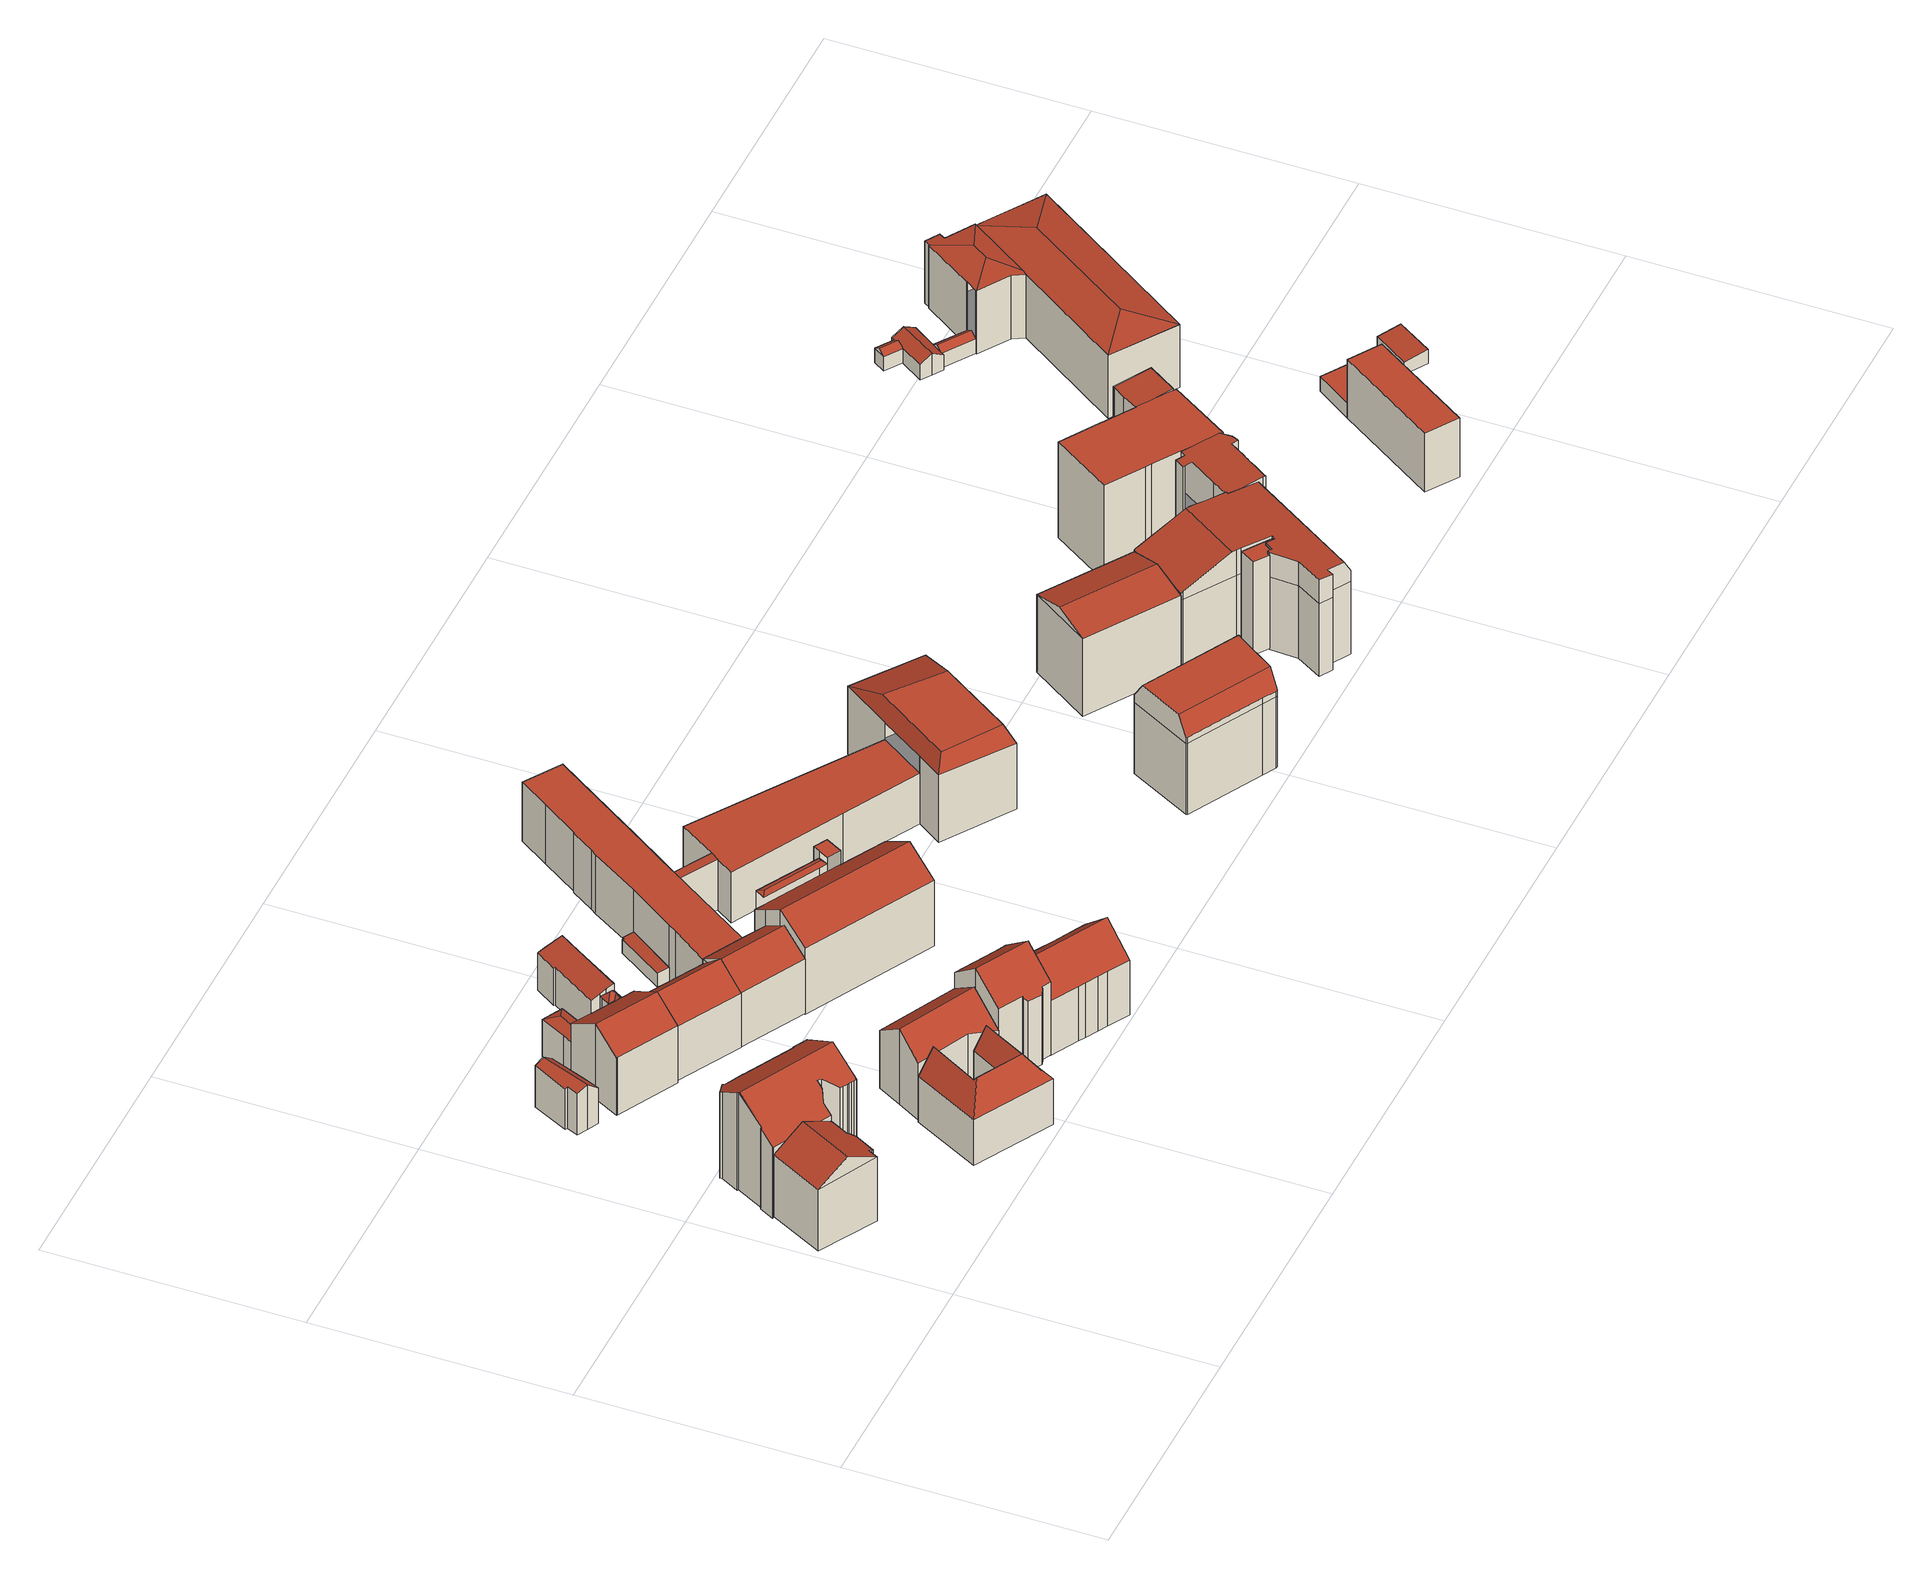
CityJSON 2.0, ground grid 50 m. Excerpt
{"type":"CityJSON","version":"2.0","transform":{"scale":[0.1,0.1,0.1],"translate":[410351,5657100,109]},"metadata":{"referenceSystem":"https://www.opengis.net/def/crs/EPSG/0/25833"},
"CityObjects":{
"building1":{"type":"Building","attributes":{"Dachtyp_tdc":"tdcFreeFormRoof","Gemeindeschluessel":14612000,"Dachneigung":28.48,"QualitaetDacherkennung":58,"Geometrietyp2DReferenz":"3000","measuredHeight":17.87,"function":"31001_9998","roofType":"5000"},"geometry":[{"type":"Solid","lod":"2","boundaries":[[[[0,1,2,3]],[[1,4,5,2]],[[4,6,7,5]],[[6,8,9,7]],[[8,10,11,9]],[[10,12,13,11]],[[12,14,15,13]],[[14,16,17,15]],[[16,18,19,17]],[[18,20,21,19]],[[20,0,3,21]],[[22,23,18,16]],[[14,12,10,8,6,4,1,0,20,23,22]],[[20,18,23]],[[16,14,22]],[[3,2,5,7,9,11,13,15,17,19,21]]]],"semantics":{"surfaces":[{"type":"WallSurface"},{"type":"RoofSurface"},{"type":"GroundSurface"}],"values":[[0,0,0,0,0,0,0,0,0,0,0,1,1,0,0,2]]}}]},
"building2":{"type":"Building","attributes":{"Dachtyp_tdc":"tdcFreeFormRoof","Gemeindeschluessel":14612000,"Dachneigung":33.7,"QualitaetDacherkennung":37,"Geometrietyp2DReferenz":"3000","measuredHeight":22.21,"function":"31001_9998","roofType":"5000"},"geometry":[{"type":"Solid","lod":"2","boundaries":[[[[24,25,26,27]],[[25,28,29,26]],[[28,30,31,29]],[[30,32,33,31]],[[32,34,35,33]],[[34,36,37,35]],[[36,38,39,37]],[[38,40,41,39]],[[40,42,43,41]],[[42,44,45,43]],[[44,46,47,45]],[[46,48,49,47]],[[48,50,51,49]],[[50,52,53,51]],[[52,54,55,53]],[[54,56,57,55]],[[56,58,59,57]],[[58,60,61,59]],[[60,62,63,61]],[[62,64,65,63]],[[64,66,67,65]],[[66,68,69,67]],[[68,70,71,69]],[[70,72,73,71]],[[72,74,75,73]],[[74,76,77,75]],[[76,24,27,77]],[[56,54,52,50,48,46,44,42,40,38,36,34,78,79,64,62,60,58]],[[74,72,70,68,66,79,78,32,30,28,25,24,76]],[[34,32,78]],[[66,64,79]],[[27,26,29,31,33,35,37,39,41,43,45,47,49,51,53,55,57,59,61,63,65,67,69,71,73,75,77]]]],"semantics":{"surfaces":[{"type":"WallSurface"},{"type":"RoofSurface"},{"type":"GroundSurface"}],"values":[[0,0,0,0,0,0,0,0,0,0,0,0,0,0,0,0,0,0,0,0,0,0,0,0,0,0,0,1,1,0,0,2]]}}]},
"building3":{"type":"Building","attributes":{"Dachtyp_tdc":"tdcGableRoof","Gemeindeschluessel":14612000,"Dachneigung":37.74,"QualitaetDacherkennung":1,"Geometrietyp2DReferenz":"3000","measuredHeight":9.99,"function":"31001_9998","roofType":"3100"},"geometry":[{"type":"Solid","lod":"2","boundaries":[[[[80,81,82,83,84]],[[85,86,87,88,89,90,91,92,93]],[[81,80,86,85]],[[80,94,87,86]],[[94,95,88,87]],[[95,96,89,88]],[[96,97,90,89]],[[97,84,91,90]],[[84,83,92,91]],[[83,82,93,92]],[[82,81,85,93]],[[84,97,96,95,94,80]]]],"semantics":{"surfaces":[{"type":"RoofSurface"},{"type":"GroundSurface"},{"type":"WallSurface"}],"values":[[0,1,2,2,2,2,2,2,2,2,2,0]]}}]},
"building4":{"type":"Building","attributes":{"Dachtyp_tdc":"tdcFreeFormRoof","Gemeindeschluessel":14612000,"Dachneigung":56,"QualitaetDacherkennung":18,"Geometrietyp2DReferenz":"3000","measuredHeight":15.65,"function":"31001_9998","roofType":"5000"},"geometry":[{"type":"Solid","lod":"2","boundaries":[[[[98,99,100,101]],[[99,102,103,100]],[[102,104,105,103]],[[104,106,107,105]],[[106,108,109,107]],[[108,110,111,109]],[[110,112,113,111]],[[112,114,115,113]],[[114,98,101,115]],[[116,114,112]],[[117,118,116,112,110]],[[119,120,117,110,108]],[[119,108,106]],[[121,122,120,119,106,104]],[[121,104,102]],[[122,121,102,99]],[[118,117,120,122,99,98]],[[116,118,98,114]],[[101,100,103,105,107,109,111,113,115]]]],"semantics":{"surfaces":[{"type":"WallSurface"},{"type":"RoofSurface"},{"type":"GroundSurface"}],"values":[[0,0,0,0,0,0,0,0,0,0,1,1,1,1,0,1,1,1,2]]}}]},
"building5":{"type":"Building","attributes":{"Gemeindeschluessel":14612000,"Geometrietyp2DReferenz":"3000","function":"31001_9998","roofType":"9999"},"children":["building5-1","building5-2"]},
"building5-1":{"type":"BuildingPart","attributes":{"Dachtyp_tdc":"tdcGableRoof","Dachneigung":32.98,"QualitaetDacherkennung":51,"Geometrietyp2DReferenz":"3000","measuredHeight":16.98,"roofType":"3100"},"parents":["building5"],"geometry":[{"type":"MultiSurface","lod":"2","boundaries":[[[123,124,125,126]],[[124,127,128,125]],[[127,129,130,128]],[[129,131,132,130]],[[131,133,134,135,132]],[[136,137,138,139,140]],[[131,129,127,124,123]],[[123,141,137,136,133,131]],[[138,142,126,125,128,130,132,135,139]],[[137,141,142,138]],[[141,123,126,142]]],"semantics":{"surfaces":[{"type":"WallSurface"},{"type":"RoofSurface"},{"type":"GroundSurface"}],"values":[0,0,0,0,0,0,1,1,2,0,0]}}]},
"building5-2":{"type":"BuildingPart","attributes":{"Dachtyp_tdc":"tdcFreeFormRoof","Dachneigung":20.6,"QualitaetDacherkennung":19,"Geometrietyp2DReferenz":"3000","measuredHeight":9.3,"roofType":"5000"},"parents":["building5"],"geometry":[{"type":"MultiSurface","lod":"2","boundaries":[[[143,144,145,146]],[[144,147,148,145]],[[147,149,150,148]],[[149,151,152,150]],[[151,140,139,152]],[[134,143,146,135]],[[153,154,140,151,149,147]],[[153,147,144]],[[154,153,144,143,134]],[[154,134,140]],[[146,145,148,150,152,139,135]]],"semantics":{"surfaces":[{"type":"WallSurface"},{"type":"RoofSurface"},{"type":"GroundSurface"}],"values":[0,0,0,0,0,0,1,1,1,1,2]}}]},
"building6":{"type":"Building","attributes":{"Dachtyp_tdc":"tdcGableRoof","Gemeindeschluessel":14612000,"Dachneigung":39.99,"QualitaetDacherkennung":54,"Geometrietyp2DReferenz":"3000","measuredHeight":17.16,"function":"31001_9998","roofType":"3100"},"geometry":[{"type":"Solid","lod":"2","boundaries":[[[[155,156,157,158]],[[156,159,160,157]],[[159,161,162,160]],[[161,163,164,162]],[[156,155,165,166]],[[166,163,161,159,156]],[[164,167,168,158,157,160,162]],[[163,166,167,164]],[[166,165,168,167]],[[165,155,158,168]]]],"semantics":{"surfaces":[{"type":"WallSurface"},{"type":"RoofSurface"},{"type":"GroundSurface"}],"values":[[0,0,0,0,1,1,2,0,0,0]]}}]},
"building7":{"type":"Building","attributes":{"Gemeindeschluessel":14612000,"Geometrietyp2DReferenz":"3000","function":"31001_9998","roofType":"9999"},"children":["building7-1","building7-2"]},
"building7-1":{"type":"BuildingPart","attributes":{"Dachtyp_tdc":"tdcPolyFlatRoof","Dachneigung":0,"QualitaetDacherkennung":53,"Geometrietyp2DReferenz":"3000","measuredHeight":3,"roofType":"1000"},"parents":["building7"],"geometry":[{"type":"MultiSurface","lod":"2","boundaries":[[[169,170,171,172,173]],[[170,174,175,171]],[[174,176,177,175]],[[176,178,179,177]],[[178,180,181,179]],[[180,178,176,174,170,169,182,183]],[[172,171,175,177,179,181,184]]],"semantics":{"surfaces":[{"type":"WallSurface"},{"type":"RoofSurface"},{"type":"GroundSurface"}],"values":[0,0,0,0,0,1,2]}}]},
"building7-2":{"type":"BuildingPart","attributes":{"Dachtyp_tdc":"tdcGableRoof","Dachneigung":58.14,"QualitaetDacherkennung":5,"Geometrietyp2DReferenz":"3000","measuredHeight":5.83,"roofType":"3100"},"parents":["building7"],"geometry":[{"type":"MultiSurface","lod":"2","boundaries":[[[185,186,187,188]],[[186,189,190,187]],[[189,191,192,190]],[[191,173,172,192]],[[193,194,195,181,180]],[[194,185,188,195]],[[196,182,173,191,189,186,185]],[[185,194,193,196]],[[188,187,190,192,172,184,181,195]]],"semantics":{"surfaces":[{"type":"WallSurface"},{"type":"RoofSurface"},{"type":"GroundSurface"}],"values":[0,0,0,0,0,0,1,1,2]}}]},
"building8":{"type":"Building","attributes":{"Dachtyp_tdc":"tdcFreeFormRoof","Gemeindeschluessel":14612000,"Dachneigung":36.13,"QualitaetDacherkennung":74,"Geometrietyp2DReferenz":"3000","measuredHeight":16.27,"function":"31001_9998","roofType":"5000"},"geometry":[{"type":"Solid","lod":"2","boundaries":[[[[197,198,199,200]],[[198,201,202,199]],[[201,203,204,202]],[[203,197,200,204]],[[198,205,206,201]],[[205,197,203,206]],[[203,201,206]],[[198,197,205]],[[200,199,202,204]]]],"semantics":{"surfaces":[{"type":"WallSurface"},{"type":"RoofSurface"},{"type":"GroundSurface"}],"values":[[0,0,0,0,1,1,0,0,2]]}}]},
"building9":{"type":"Building","attributes":{"Dachtyp_tdc":"tdcFreeFormRoof","Gemeindeschluessel":14612000,"Dachneigung":45.94,"QualitaetDacherkennung":22,"Geometrietyp2DReferenz":"3000","measuredHeight":9.66,"function":"31001_9998","roofType":"5000"},"geometry":[{"type":"Solid","lod":"2","boundaries":[[[[207,208,187,190]],[[208,209,195,187]],[[209,210,181,195]],[[210,211,179,181]],[[211,212,213,179]],[[214,215,216,207,217]],[[190,187,195,181,179,213,218,219]],[[220,221,212]],[[211,210,220,212]],[[215,214,220,210,209]],[[216,215,209,208]],[[216,208,207]],[[212,221,218,213]],[[221,217,219,218]],[[217,207,190,219]],[[221,214,217]],[[221,220,214]]]],"semantics":{"surfaces":[{"type":"WallSurface"},{"type":"RoofSurface"},{"type":"GroundSurface"}],"values":[[0,0,0,0,0,1,2,1,1,1,1,1,0,0,0,1,1]]}}]},
"building10":{"type":"Building","attributes":{"Dachtyp_tdc":"tdcGableRoof","Gemeindeschluessel":14612000,"Dachneigung":38.8,"QualitaetDacherkennung":73,"Geometrietyp2DReferenz":"3000","measuredHeight":21.58,"function":"31001_9998","roofType":"3100"},"geometry":[{"type":"Solid","lod":"2","boundaries":[[[[222,223,224,225]],[[223,226,227,224]],[[226,228,229,227]],[[228,230,231,229]],[[230,232,160,231]],[[232,233,234,160]],[[233,235,158,234]],[[235,236,237,158]],[[236,238,239,237]],[[238,240,241,239]],[[240,242,243,241]],[[242,244,245,243]],[[244,222,225,245]],[[240,238,236,235,233]],[[233,232,230,228,226,223,222,244,242,240]],[[225,224,227,229,231,160,234,158,237,239,241,243,245]]]],"semantics":{"surfaces":[{"type":"WallSurface"},{"type":"RoofSurface"},{"type":"GroundSurface"}],"values":[[0,0,0,0,0,0,0,0,0,0,0,0,0,1,1,2]]}}]},
"building11":{"type":"Building","attributes":{"Dachtyp_tdc":"tdcPolyFlatRoof","Gemeindeschluessel":14612000,"Dachneigung":17.08,"QualitaetDacherkennung":44,"Geometrietyp2DReferenz":"3000","measuredHeight":9.97,"function":"31001_9998","roofType":"2100"},"geometry":[{"type":"Solid","lod":"2","boundaries":[[[[246,247,248,249]],[[247,250,251,248]],[[250,252,253,251]],[[252,254,255,253]],[[254,256,257,255]],[[256,258,259,257]],[[258,260,261,259]],[[260,262,263,261]],[[262,264,265,263]],[[264,266,267,265]],[[266,246,249,267]],[[266,264,262,260,258,256,254,252,250,247,246]],[[249,248,251,253,255,257,259,261,263,265,267]]]],"semantics":{"surfaces":[{"type":"WallSurface"},{"type":"RoofSurface"},{"type":"GroundSurface"}],"values":[[0,0,0,0,0,0,0,0,0,0,0,1,2]]}}]},
"building12":{"type":"Building","attributes":{"Dachtyp_tdc":"tdcFreeFormRoof","Gemeindeschluessel":14612000,"Dachneigung":34.93,"QualitaetDacherkennung":62,"Geometrietyp2DReferenz":"3000","measuredHeight":16.24,"function":"31001_9998","roofType":"5000"},"geometry":[{"type":"Solid","lod":"2","boundaries":[[[[268,269,270,271]],[[269,272,273,270]],[[272,274,275,273]],[[274,276,277,275]],[[276,278,279,277]],[[278,268,271,279]],[[269,280,281,272]],[[280,268,278,276,274,281]],[[274,272,281]],[[269,268,280]],[[271,270,273,275,277,279]]]],"semantics":{"surfaces":[{"type":"WallSurface"},{"type":"RoofSurface"},{"type":"GroundSurface"}],"values":[[0,0,0,0,0,0,1,1,0,0,2]]}}]},
"building13":{"type":"Building","attributes":{"Dachtyp_tdc":"tdcFreeFormRoof","Gemeindeschluessel":14612000,"Dachneigung":43,"QualitaetDacherkennung":64,"Geometrietyp2DReferenz":"3000","measuredHeight":17.86,"function":"31001_9998","roofType":"5000"},"geometry":[{"type":"Solid","lod":"2","boundaries":[[[[282,283,284,285]],[[283,286,287,284]],[[286,288,289,287]],[[288,290,291,289]],[[290,292,293,291]],[[292,294,295,293]],[[294,296,297,295]],[[296,298,299,297]],[[298,300,301,299]],[[300,282,285,301]],[[296,294,302,303,283,282,300,298]],[[302,292,290,288,286,303]],[[286,283,303]],[[294,292,302]],[[285,284,287,289,291,293,295,297,299,301]]]],"semantics":{"surfaces":[{"type":"WallSurface"},{"type":"RoofSurface"},{"type":"GroundSurface"}],"values":[[0,0,0,0,0,0,0,0,0,0,1,1,0,0,2]]}}]},
"building14":{"type":"Building","attributes":{"Dachtyp_tdc":"tdcPolyFlatRoof","Gemeindeschluessel":14612000,"Dachneigung":4.19,"QualitaetDacherkennung":31,"Geometrietyp2DReferenz":"3000","measuredHeight":3.18,"function":"31001_9998","roofType":"2100"},"geometry":[{"type":"Solid","lod":"2","boundaries":[[[[304,305,306,307]],[[305,308,309,306]],[[308,310,311,309]],[[310,312,313,311]],[[312,314,315,313]],[[314,304,307,315]],[[314,312,310,308,305,304]],[[307,306,309,311,313,315]]]],"semantics":{"surfaces":[{"type":"WallSurface"},{"type":"RoofSurface"},{"type":"GroundSurface"}],"values":[[0,0,0,0,0,0,1,2]]}}]},
"building15":{"type":"Building","attributes":{"Gemeindeschluessel":14612000,"Geometrietyp2DReferenz":"3000","function":"31001_9998","roofType":"9999"},"children":["building15-1","building15-2","building15-3"]},
"building15-1":{"type":"BuildingPart","attributes":{"Dachtyp_tdc":"tdcFreeFormRoof","Dachneigung":32.29,"QualitaetDacherkennung":45,"Geometrietyp2DReferenz":"3000","measuredHeight":19.19,"roofType":"5000"},"parents":["building15"],"geometry":[{"type":"MultiSurface","lod":"2","boundaries":[[[316,317,318,319]],[[317,320,321,318]],[[320,322,323,321]],[[322,324,325,323]],[[324,326,327,325]],[[326,328,329,327]],[[328,330,331,329]],[[330,332,333,331]],[[326,324,322,320]],[[320,317,316,334,332,330,328,326]],[[333,335,319,318,321,323,325,327,329,331]]],"semantics":{"surfaces":[{"type":"WallSurface"},{"type":"RoofSurface"},{"type":"GroundSurface"}],"values":[0,0,0,0,0,0,0,0,1,1,2]}}]},
"building15-2":{"type":"BuildingPart","attributes":{"Dachtyp_tdc":"tdcFreeFormRoof","Dachneigung":16.93,"QualitaetDacherkennung":39,"Geometrietyp2DReferenz":"3000","measuredHeight":16.93,"roofType":"5000"},"parents":["building15"],"geometry":[{"type":"MultiSurface","lod":"2","boundaries":[[[336,337,338,339]],[[340,341,342,343]],[[340,343,337]],[[341,340,337,336]],[[341,336,342]],[[339,338,335,333]]],"semantics":{"surfaces":[{"type":"WallSurface"},{"type":"RoofSurface"},{"type":"GroundSurface"}],"values":[0,1,1,1,1,2]}}]},
"building15-3":{"type":"BuildingPart","attributes":{"Dachtyp_tdc":"tdcPolyFlatRoof","Dachneigung":0,"QualitaetDacherkennung":51,"Geometrietyp2DReferenz":"3000","measuredHeight":18.09,"roofType":"1000"},"parents":["building15"],"geometry":[{"type":"MultiSurface","lod":"2","boundaries":[[[344,345,346,347]],[[345,348,316,319,346]],[[349,344,347,338,337]],[[349,350,348,345,344]],[[347,346,319,335,338]]],"semantics":{"surfaces":[{"type":"WallSurface"},{"type":"RoofSurface"},{"type":"GroundSurface"}],"values":[0,0,0,1,2]}}]},
"building16":{"type":"Building","attributes":{"Gemeindeschluessel":14612000,"Geometrietyp2DReferenz":"3000","function":"31001_9998","roofType":"9999"},"children":["building16-1","building16-2"]},
"building16-1":{"type":"BuildingPart","attributes":{"Dachtyp_tdc":"tdcPolyFlatRoof","Dachneigung":8.73,"QualitaetDacherkennung":49,"Geometrietyp2DReferenz":"3000","measuredHeight":7.18,"roofType":"2100"},"parents":["building16"],"geometry":[{"type":"MultiSurface","lod":"2","boundaries":[[[351,352,353,354]],[[352,355,356,353]],[[357,351,354,358]],[[357,355,352,351]],[[354,353,356,358]]],"semantics":{"surfaces":[{"type":"WallSurface"},{"type":"RoofSurface"},{"type":"GroundSurface"}],"values":[0,0,0,1,2]}}]},
"building16-2":{"type":"BuildingPart","attributes":{"Dachtyp_tdc":"tdcPolyFlatRoof","Dachneigung":0,"QualitaetDacherkennung":64,"Geometrietyp2DReferenz":"3000","measuredHeight":13.29,"roofType":"1000"},"parents":["building16"],"geometry":[{"type":"MultiSurface","lod":"2","boundaries":[[[359,360,361,362]],[[360,363,364,361]],[[363,365,366,364]],[[365,367,368,366]],[[367,369,370,368]],[[369,371,372,370]],[[371,373,374,372]],[[373,375,376,374]],[[375,377,378,376]],[[377,379,380,378]],[[379,381,382,380]],[[379,377,375,373,371,369,367,365,363,360,359,383,384,385,386,387,388,389,381]],[[382,358,356,390,391,392,393,394,362,361,364,366,368,370,372,374,376,378,380]],[[381,389,357,358,382]],[[388,387,390,356,355]],[[387,386,391,390]],[[386,385,392,391]],[[385,384,393,392]],[[384,383,394,393]],[[383,359,362,394]]],"semantics":{"surfaces":[{"type":"WallSurface"},{"type":"RoofSurface"},{"type":"GroundSurface"}],"values":[0,0,0,0,0,0,0,0,0,0,0,1,2,0,0,0,0,0,0,0]}}]},
"building17":{"type":"Building","attributes":{"Gemeindeschluessel":14612000,"Geometrietyp2DReferenz":"3000","function":"31001_9998","roofType":"9999"},"children":["building17-1","building17-2","building17-3"]},
"building17-1":{"type":"BuildingPart","attributes":{"Dachtyp_tdc":"tdcPolyFlatRoof","Dachneigung":4.54,"QualitaetDacherkennung":55,"Geometrietyp2DReferenz":"3000","measuredHeight":11.38,"roofType":"2100"},"parents":["building17"],"geometry":[{"type":"MultiSurface","lod":"2","boundaries":[[[395,396,397,398]],[[399,400,401,402]],[[400,395,398,401]],[[400,399,396,395]],[[398,397,402,401]]],"semantics":{"surfaces":[{"type":"WallSurface"},{"type":"RoofSurface"},{"type":"GroundSurface"}],"values":[0,0,0,1,2]}}]},
"building17-2":{"type":"BuildingPart","attributes":{"Dachtyp_tdc":"tdcPolyFlatRoof","Dachneigung":0,"QualitaetDacherkennung":73,"Geometrietyp2DReferenz":"3000","measuredHeight":11.47,"roofType":"1000"},"parents":["building17"],"geometry":[{"type":"MultiSurface","lod":"2","boundaries":[[[403,404,405,406]],[[404,407,408,405]],[[409,410,411,412]],[[410,413,414,411]],[[413,399,402,414]],[[403,406,397,396]],[[396,399,413,410,409,407,404,403]],[[406,405,408,412,411,414,402,397]]],"semantics":{"surfaces":[{"type":"WallSurface"},{"type":"RoofSurface"},{"type":"GroundSurface"}],"values":[0,0,0,0,0,0,1,2]}}]},
"building17-3":{"type":"BuildingPart","attributes":{"Dachtyp_tdc":"tdcCutTentRoof","Dachneigung":0.076,"QualitaetDacherkennung":41,"Geometrietyp2DReferenz":"3000","measuredHeight":18.59,"roofType":"9999"},"parents":["building17"],"geometry":[{"type":"MultiSurface","lod":"2","boundaries":[[[415,416,417,418]],[[416,419,420,417]],[[419,421,409,412,420]],[[422,408,407]],[[422,423,424,408]],[[423,425,426,424]],[[425,415,418,426]],[[415,425,427,428]],[[416,415,428,429]],[[423,422,421,419,416,429,430]],[[425,423,430,427]],[[430,429,428,427]],[[418,417,420,412,408,424,426]]],"semantics":{"surfaces":[{"type":"WallSurface"},{"type":"RoofSurface"},{"type":"GroundSurface"}],"values":[0,0,0,0,0,0,0,1,1,1,1,1,2]}}]},
"building18":{"type":"Building","attributes":{"Dachtyp_tdc":"tdcFreeFormRoof","Gemeindeschluessel":14612000,"Dachneigung":0.186,"QualitaetDacherkennung":56,"Geometrietyp2DReferenz":"3000","measuredHeight":21.37,"function":"31001_9998","roofType":"5000"},"geometry":[{"type":"Solid","lod":"2","boundaries":[[[[431,432,433,434,435,436,437,438,439,440,441,442,443,444,445,446,447]],[[448,449,450,451]],[[451,450,452]],[[448,451,432,431]],[[451,452,433,432]],[[452,453,434,433]],[[453,454,435,434]],[[454,455,436,435]],[[455,456,437,436]],[[456,457,438,437]],[[457,458,439,438]],[[458,459,440,439]],[[459,460,441,440]],[[460,461,442,441]],[[461,462,443,442]],[[462,463,444,443]],[[463,464,445,444]],[[464,465,446,445]],[[465,466,447,446]],[[466,448,431,447]],[[467,468,469,470,452,450,449,471,472,473,474]],[[475,476,477,478,479,480,481]],[[472,477,476,482,473]],[[458,473,482,459]],[[459,482,476,460]],[[461,475,481,462]],[[462,481,480,463]],[[463,480,479,464]],[[464,479,478,465]],[[465,478,477,472,471,466]],[[460,476,475,461]],[[457,474,473,458]],[[456,467,474,457]],[[466,471,449,448]],[[453,470,469,454]],[[452,470,453]],[[454,469,468,455]],[[455,468,467,456]]]],"semantics":{"surfaces":[{"type":"GroundSurface"},{"type":"WallSurface"},{"type":"RoofSurface"}],"values":[[0,1,1,1,1,1,1,1,1,1,1,1,1,1,1,1,1,1,1,1,2,2,2,1,1,1,1,1,1,1,1,1,1,1,1,1,1,1]]}}]},
"building19":{"type":"Building","attributes":{"Dachtyp_tdc":"tdcGableRoof","Gemeindeschluessel":14612000,"Dachneigung":16.79,"QualitaetDacherkennung":71,"Geometrietyp2DReferenz":"3000","measuredHeight":19.72,"function":"31001_9998","roofType":"3100"},"geometry":[{"type":"Solid","lod":"2","boundaries":[[[[483,484,485,486]],[[484,487,488,485]],[[487,489,490,488]],[[489,483,486,490]],[[487,484,491]],[[483,489,492]],[[484,483,492,491]],[[489,487,491,492]],[[486,485,488,490]]]],"semantics":{"surfaces":[{"type":"WallSurface"},{"type":"RoofSurface"},{"type":"GroundSurface"}],"values":[[0,0,0,0,0,0,1,1,2]]}}]},
"building20":{"type":"Building","attributes":{"Dachtyp_tdc":"tdcPolyFlatRoof","Gemeindeschluessel":14612000,"Dachneigung":0,"QualitaetDacherkennung":6,"Geometrietyp2DReferenz":"3000","measuredHeight":21.1,"function":"31001_9998","roofType":"1000"},"geometry":[{"type":"Solid","lod":"2","boundaries":[[[[493,494,495,496]],[[494,497,498,495]],[[497,499,500,498]],[[499,501,502,500]],[[501,503,504,502]],[[503,505,506,504]],[[505,507,508,506]],[[507,493,496,508]],[[507,505,503,501,499,497,494,493]],[[496,495,498,500,502,504,506,508]]]],"semantics":{"surfaces":[{"type":"WallSurface"},{"type":"RoofSurface"},{"type":"GroundSurface"}],"values":[[0,0,0,0,0,0,0,0,1,2]]}}]},
"building21":{"type":"Building","attributes":{"Dachtyp_tdc":"tdcFreeFormRoof","Gemeindeschluessel":14612000,"Dachneigung":3.09,"QualitaetDacherkennung":32,"Geometrietyp2DReferenz":"3000","measuredHeight":22.23,"function":"31001_9998","roofType":"5000"},"geometry":[{"type":"Solid","lod":"2","boundaries":[[[[509,510,511,512]],[[510,513,514,511]],[[513,515,488,514]],[[515,516,485,488]],[[516,517,518,485]],[[517,519,520,518]],[[519,521,522,520]],[[521,523,524,522]],[[523,525,526,524]],[[525,527,528,526]],[[527,529,530,528]],[[529,531,532,530]],[[531,533,534,532]],[[533,535,536,534]],[[535,537,538,536]],[[537,539,540,538]],[[539,541,542,540]],[[541,543,544,542]],[[543,545,546,544]],[[545,547,548,546]],[[547,549,550,548]],[[549,551,552,550]],[[551,553,554,552]],[[553,555,556,554]],[[555,557,558,556]],[[557,559,560,558]],[[559,561,562,560]],[[563,564,565,566]],[[564,567,568,565]],[[567,569,570,568]],[[569,571,572,570]],[[571,573,574,572]],[[573,575,576,574]],[[575,577,578,576]],[[577,579,580,578]],[[579,509,512,580]],[[581,582,583,584,585,586,587,588,589,590,591,592,593,594,595,596,597,543,598]],[[599,600,601,602,603,604]],[[588,605,606,607,608,600,599,609,610,611,612,613,614,615,616,617,618,619,620,589]],[[561,620,619,563]],[[559,590,589,620,561]],[[563,619,618,564]],[[564,618,617,567]],[[567,617,616,569]],[[569,616,615,571]],[[571,615,614,573]],[[557,591,590,559]],[[527,587,586,529]],[[529,586,585,531]],[[531,585,584,533]],[[533,584,583,535]],[[535,583,582,537]],[[537,582,581,539]],[[512,511,514,488,485,518,520,522,524,526,528,530,532,534,536,538,540,542,544,546,548,550,552,554,556,558,560,562,566,565,568,570,572,574,576,578,580]],[[573,614,613,575]],[[575,613,612,577]],[[577,612,611,579]],[[561,563,566,562]],[[579,611,610,509]],[[509,610,609,510]],[[510,609,599,604,513]],[[519,608,607,521]],[[517,601,600,608,519]],[[521,607,606,523]],[[523,606,605,525]],[[525,605,588,587,527]],[[513,604,603,515]],[[515,603,602,516]],[[516,602,601,517]],[[541,598,543]],[[539,581,598,541]],[[545,597,596,547]],[[543,597,545]],[[547,596,595,549]],[[549,595,594,551]],[[551,594,593,553]],[[553,593,592,555]],[[555,592,591,557]]]],"semantics":{"surfaces":[{"type":"WallSurface"},{"type":"RoofSurface"},{"type":"GroundSurface"}],"values":[[0,0,0,0,0,0,0,0,0,0,0,0,0,0,0,0,0,0,0,0,0,0,0,0,0,0,0,0,0,0,0,0,0,0,0,0,1,1,1,0,0,0,0,0,0,0,0,0,0,0,0,0,0,2,0,0,0,0,0,0,0,0,0,0,0,0,0,0,0,0,0,0,0,0,0,0,0,0]]}}]},
"building22":{"type":"Building","attributes":{"Dachtyp_tdc":"tdcFreeFormRoof","Gemeindeschluessel":14612000,"Dachneigung":22.92,"QualitaetDacherkennung":13,"Geometrietyp2DReferenz":"3000","measuredHeight":3,"function":"31001_9998","roofType":"5000"},"geometry":[{"type":"Solid","lod":"2","boundaries":[[[[621,622,623,624]],[[622,625,626,623]],[[625,627,628,626]],[[627,629,630,628]],[[629,621,624,630]],[[631,629,627]],[[625,631,627]],[[625,632,631]],[[632,625,622]],[[632,622,621]],[[631,632,621,629]],[[624,623,626,628,630]]]],"semantics":{"surfaces":[{"type":"WallSurface"},{"type":"RoofSurface"},{"type":"GroundSurface"}],"values":[[0,0,0,0,0,1,1,1,1,1,1,2]]}}]},
"building23":{"type":"Building","attributes":{"Dachtyp_tdc":"tdcFreeFormRoof","Gemeindeschluessel":14612000,"Dachneigung":22.98,"QualitaetDacherkennung":11,"Geometrietyp2DReferenz":"3000","measuredHeight":3,"function":"31001_9998","roofType":"5000"},"geometry":[{"type":"Solid","lod":"2","boundaries":[[[[633,634,635,636]],[[634,637,638,635]],[[637,639,640,638]],[[639,641,642,640]],[[633,643,644,645,646,647]],[[637,634,647,646,641,639]],[[645,641,646]],[[634,633,647]],[[642,648,649,650,636,635,638,640]],[[641,645,648,642]],[[645,644,649,648]],[[644,643,650,649]],[[643,633,636,650]]]],"semantics":{"surfaces":[{"type":"WallSurface"},{"type":"RoofSurface"},{"type":"GroundSurface"}],"values":[[0,0,0,0,1,1,0,0,2,0,0,0,0]]}}]},
"building24":{"type":"Building","attributes":{"Gemeindeschluessel":14612000,"Geometrietyp2DReferenz":"3000","function":"31001_9998","roofType":"9999"},"children":["building24-1","building24-2","building24-3","building24-4"]},
"building24-1":{"type":"BuildingPart","attributes":{"Dachtyp_tdc":"tdcPolyFlatRoof","Dachneigung":4.79,"QualitaetDacherkennung":70,"Geometrietyp2DReferenz":"3000","measuredHeight":22.15,"roofType":"2100"},"parents":["building24"],"geometry":[{"type":"MultiSurface","lod":"2","boundaries":[[[651,652,653,654,655]],[[652,656,657,653]],[[656,658,659,657]],[[658,660,661,659]],[[662,663,664]],[[662,665,666,663]],[[665,667,668,666]],[[667,669,670,668]],[[669,671,672,670]],[[671,673,674,672]],[[673,675,676,674]],[[675,677,678,676]],[[677,679,680,678]],[[679,681,682,680]],[[681,683,532,682]],[[683,684,530,532]],[[684,685,528,530]],[[685,686,526,528]],[[686,687,524,526]],[[687,688,689,524]],[[688,690,689]],[[688,687,686,685,684,683,681,679,677,675,673,671,669,667,665,662,691,660,658,656,652,651,692]],[[693,654,653,657,659,661,663,666,668,670,672,674,676,678,680,682,532,530,528,526,524,689]]],"semantics":{"surfaces":[{"type":"WallSurface"},{"type":"RoofSurface"},{"type":"GroundSurface"}],"values":[0,0,0,0,0,0,0,0,0,0,0,0,0,0,0,0,0,0,0,0,0,1,2]}}]},
"building24-2":{"type":"BuildingPart","attributes":{"Dachtyp_tdc":"tdcPolyFlatRoof","Dachneigung":4.79,"QualitaetDacherkennung":58,"Geometrietyp2DReferenz":"3000","measuredHeight":22.01,"roofType":"2100"},"parents":["building24"],"geometry":[{"type":"MultiSurface","lod":"2","boundaries":[[[694,695,696,697]],[[695,698,699,696]],[[698,700,701,699]],[[700,702,703,701]],[[702,704,705,706,703]],[[704,702,700,698,695,694,707]],[[697,696,699,701,703,706]]],"semantics":{"surfaces":[{"type":"WallSurface"},{"type":"RoofSurface"},{"type":"GroundSurface"}],"values":[0,0,0,0,0,1,2]}}]},
"building24-3":{"type":"BuildingPart","attributes":{"Dachtyp_tdc":"tdcPolyFlatRoof","Dachneigung":0,"QualitaetDacherkennung":26,"Geometrietyp2DReferenz":"3000","measuredHeight":21.62,"roofType":"1000"},"parents":["building24"],"geometry":[{"type":"MultiSurface","lod":"2","boundaries":[[[705,708,709,706]],[[708,710,711,709]],[[710,664,663,711]],[[712,713,714,661,660]],[[713,715,716,714]],[[715,717,718,716]],[[717,719,720,718]],[[719,721,722,720]],[[721,723,724,722]],[[723,725,726,724]],[[725,727,694,697,726]],[[727,725,723,721,719,717,715,713,712,691,664,710,708,705,707]],[[706,709,711,663,661,714,716,718,720,722,724,726,697]]],"semantics":{"surfaces":[{"type":"WallSurface"},{"type":"RoofSurface"},{"type":"GroundSurface"}],"values":[0,0,0,0,0,0,0,0,0,0,0,1,2]}}]},
"building24-4":{"type":"BuildingPart","attributes":{"Dachtyp_tdc":"tdcPolyFlatRoof","Dachneigung":0,"QualitaetDacherkennung":17,"Geometrietyp2DReferenz":"3000","measuredHeight":4.57,"roofType":"1000"},"parents":["building24"],"geometry":[{"type":"MultiSurface","lod":"2","boundaries":[[[728,729,730,731]],[[729,732,733,730]],[[732,655,654,733]],[[690,728,731,689]],[[690,734,655,732,729,728]],[[731,730,733,654,693,689]]],"semantics":{"surfaces":[{"type":"WallSurface"},{"type":"RoofSurface"},{"type":"GroundSurface"}],"values":[0,0,0,0,1,2]}}]},
"building25":{"type":"Building","attributes":{"Dachtyp_tdc":"tdcGableRoof","Gemeindeschluessel":14612000,"Dachneigung":13.39,"QualitaetDacherkennung":8,"Geometrietyp2DReferenz":"3000","measuredHeight":3,"function":"31001_9998","roofType":"3100"},"geometry":[{"type":"Solid","lod":"2","boundaries":[[[[735,736,737,738]],[[736,739,740,737]],[[739,741,742,740]],[[741,735,738,742]],[[739,736,743]],[[735,741,744]],[[736,735,744,743]],[[741,739,743,744]],[[738,737,740,742]]]],"semantics":{"surfaces":[{"type":"WallSurface"},{"type":"RoofSurface"},{"type":"GroundSurface"}],"values":[[0,0,0,0,0,0,1,1,2]]}}]},
"building26":{"type":"Building","attributes":{"Dachtyp_tdc":"tdcPolyFlatRoof","Gemeindeschluessel":14612000,"Dachneigung":0,"QualitaetDacherkennung":40,"Geometrietyp2DReferenz":"3000","measuredHeight":13.29,"function":"31001_9998","roofType":"1000"},"geometry":[{"type":"Solid","lod":"2","boundaries":[[[[745,746,747,748]],[[746,749,750,747]],[[749,751,752,750]],[[751,745,748,752]],[[751,749,746,745]],[[748,747,750,752]]]],"semantics":{"surfaces":[{"type":"WallSurface"},{"type":"RoofSurface"},{"type":"GroundSurface"}],"values":[[0,0,0,0,1,2]]}}]},
"building27":{"type":"Building","attributes":{"Dachtyp_tdc":"tdcPolyFlatRoof","Gemeindeschluessel":14612000,"Dachneigung":0,"QualitaetDacherkennung":52,"Geometrietyp2DReferenz":"3000","measuredHeight":3.32,"function":"31001_9998","roofType":"1000"},"geometry":[{"type":"Solid","lod":"2","boundaries":[[[[753,754,748,755]],[[754,756,752,748]],[[756,757,758,752]],[[757,753,755,758]],[[757,756,754,753]],[[755,748,752,758]]]],"semantics":{"surfaces":[{"type":"WallSurface"},{"type":"RoofSurface"},{"type":"GroundSurface"}],"values":[[0,0,0,0,1,2]]}}]},
"building28":{"type":"Building","attributes":{"Gemeindeschluessel":14612000,"Geometrietyp2DReferenz":"3000","function":"31001_9998","roofType":"9999"},"children":["building28-1","building28-2","building28-3","building28-4","building28-5","building28-6"]},
"building28-1":{"type":"BuildingPart","attributes":{"Dachtyp_tdc":"tdcFreeFormRoof","Dachneigung":54.93,"QualitaetDacherkennung":13,"Geometrietyp2DReferenz":"3000","measuredHeight":8.94,"roofType":"5000"},"parents":["building28"],"geometry":[{"type":"MultiSurface","lod":"2","boundaries":[[[759,760,761,762]],[[763,759,762,764]],[[763,764,765]],[[766,760,759,763,765,767]],[[768,766,767,769]],[[768,769,770]],[[760,766,768,770,761]],[[771,772,773,774,775,776,777]],[[770,769,772,771]],[[769,767,773,772]],[[767,765,774,773]],[[765,764,775,774]],[[764,762,776,775]],[[762,761,777,776]]],"semantics":{"surfaces":[{"type":"RoofSurface"},{"type":"GroundSurface"},{"type":"WallSurface"}],"values":[0,0,0,0,0,0,0,1,2,2,2,2,2,2]}}]},
"building28-2":{"type":"BuildingPart","attributes":{"Dachtyp_tdc":"tdcGableRoof","Dachneigung":30.8,"QualitaetDacherkennung":64,"Geometrietyp2DReferenz":"3000","measuredHeight":4.11,"roofType":"3100"},"parents":["building28"],"geometry":[{"type":"MultiSurface","lod":"2","boundaries":[[[778,779,780,781]],[[779,782,783,780]],[[784,785,786,787]],[[788,789,790,791,792]],[[785,784,792,791]],[[785,791,790,778]],[[778,790,789,779]],[[779,789,788,782]],[[780,783,787,786,781]]],"semantics":{"surfaces":[{"type":"WallSurface"},{"type":"RoofSurface"},{"type":"GroundSurface"}],"values":[0,0,0,1,1,0,0,0,2]}}]},
"building28-3":{"type":"BuildingPart","attributes":{"Dachtyp_tdc":"tdcHipRoof","Dachneigung":10.08,"QualitaetDacherkennung":77,"Geometrietyp2DReferenz":"3000","measuredHeight":15.61,"roofType":"3200"},"parents":["building28"],"geometry":[{"type":"MultiSurface","lod":"2","boundaries":[[[793,794,795,796]],[[794,797,798,795]],[[799,800,771,801]],[[800,770,771]],[[802,777,761]],[[802,803,804,777]],[[803,793,796,804]],[[794,805,806]],[[800,799,807,808,809]],[[805,808,807,806]],[[797,794,806,807,799,810]],[[802,809,808,803]],[[803,808,805,793]],[[800,809,802]],[[793,805,794]],[[796,795,798,811,801,771,777,804]]],"semantics":{"surfaces":[{"type":"WallSurface"},{"type":"RoofSurface"},{"type":"GroundSurface"}],"values":[0,0,0,0,0,0,0,1,1,1,1,0,0,0,0,2]}}]},
"building28-4":{"type":"BuildingPart","attributes":{"Dachtyp_tdc":"tdcGableRoof","Dachneigung":33.53,"QualitaetDacherkennung":58,"Geometrietyp2DReferenz":"3000","measuredHeight":4.15,"roofType":"3100"},"parents":["building28"],"geometry":[{"type":"MultiSurface","lod":"2","boundaries":[[[812,813,814,815]],[[813,816,817,814]],[[816,818,819,817]],[[820,821,822,823,824]],[[812,825,822,821,813]],[[816,820,824,818]],[[813,821,820,816]],[[819,815,814,817]]],"semantics":{"surfaces":[{"type":"WallSurface"},{"type":"RoofSurface"},{"type":"GroundSurface"}],"values":[0,0,0,1,1,0,0,2]}}]},
"building28-5":{"type":"BuildingPart","attributes":{"Dachtyp_tdc":"tdcHipRoof","Dachneigung":10.01,"QualitaetDacherkennung":60,"Geometrietyp2DReferenz":"3000","measuredHeight":15.21,"roofType":"3200"},"parents":["building28"],"geometry":[{"type":"MultiSurface","lod":"2","boundaries":[[[826,827,828,780]],[[827,829,830,828]],[[829,831,832,830]],[[831,833,834,832]],[[833,835,836,834]],[[835,837,801,836]],[[837,799,801]],[[837,835,833,831,829,838]],[[839,840,841,842,843]],[[829,827,826,844,845,839,843,838]],[[842,837,838,843]],[[798,846,847,787,783,780,828,830,832,834,836,801,811]],[[841,840,846,798,797]],[[840,839,847,846]],[[839,845,787,847]],[[845,784,787]],[[844,826,780,783,782,788]]],"semantics":{"surfaces":[{"type":"WallSurface"},{"type":"RoofSurface"},{"type":"GroundSurface"}],"values":[0,0,0,0,0,0,0,1,1,1,1,2,0,0,0,0,0]}}]},
"building28-6":{"type":"BuildingPart","attributes":{"Dachtyp_tdc":"tdcGableRoof","Dachneigung":29.85,"QualitaetDacherkennung":78,"Geometrietyp2DReferenz":"3000","measuredHeight":4.8,"roofType":"3100"},"parents":["building28"],"geometry":[{"type":"MultiSurface","lod":"2","boundaries":[[[848,819,818,824]],[[848,849,850,819]],[[849,851,852,850]],[[851,853,854,852]],[[853,790,781,854]],[[790,855,778,781]],[[856,786,785]],[[856,857,858,786]],[[857,859,860,858]],[[859,861,862,860]],[[861,863,815,862]],[[863,812,815]],[[859,857,856,855,790,853,851]],[[851,849,848,823,825,863,861,859]],[[819,850,852,854,781,786,858,860,862,815]]],"semantics":{"surfaces":[{"type":"WallSurface"},{"type":"RoofSurface"},{"type":"GroundSurface"}],"values":[0,0,0,0,0,0,0,0,0,0,0,0,1,1,2]}}]},
"building29":{"type":"Building","attributes":{"Dachtyp_tdc":"tdcPolyFlatRoof","Gemeindeschluessel":14612000,"Dachneigung":5.8,"QualitaetDacherkennung":76,"Geometrietyp2DReferenz":"3000","measuredHeight":3.16,"function":"31001_9998","roofType":"2100"},"geometry":[{"type":"Solid","lod":"2","boundaries":[[[[864,865,866,867]],[[865,868,869,866]],[[868,870,871,869]],[[870,864,867,871]],[[870,868,865,864]],[[867,866,869,871]]]],"semantics":{"surfaces":[{"type":"WallSurface"},{"type":"RoofSurface"},{"type":"GroundSurface"}],"values":[[0,0,0,0,1,2]]}}]}
},
"vertices":[
[161,265,156],[164,263,154],[164,263,13],[161,265,13],[167,252,150],[167,252,13],[158,235,150],[158,235,13],[143,209,151],[143,209,13],[141,210,152],[141,210,13],[134,214,156],[134,214,13],[122,193,157],[122,193,13],[8,255,152],[8,255,13],[64,362,152],[64,362,13],[180,303,157],[180,303,13],[65,224,192],[122,332,192],
[200,476,191],[200,475,191],[200,475,10],[200,476,10],[296,422,193],[296,422,10],[298,424,192],[298,424,10],[326,409,192],[326,409,10],[264,291,189],[264,291,10],[259,293,189],[259,293,10],[255,296,189],[255,296,10],[250,299,189],[250,299,10],[246,300,189],[246,300,10],[238,305,189],[238,305,10],[232,308,189],[232,308,10],[225,340,205],[225,340,10],[217,345,206],[217,345,10],[210,333,197],[210,333,10],[190,322,184],[190,322,10],[180,303,170],[180,303,10],[64,362,169],[64,362,10],[61,363,169],[61,363,10],[77,392,192],[77,392,10],[79,391,192],[79,391,10],[109,447,230],[109,447,10],[107,448,230],[107,448,10],[126,484,206],[126,484,10],[125,489,204],[125,489,10],[163,500,188],[163,500,10],[164,494,191],[164,494,10],[294,348,232],[107,444,232],
[157,749,110],[178,738,91],[188,766,93],[216,841,94],[196,848,110],[178,738,10],[157,749,10],[136,760,10],[146,782,10],[141,784,10],[177,855,10],[196,848,10],[216,841,10],[188,766,10],[136,760,103],[146,782,103],[141,784,101],[177,855,104],
[419,131,110],[463,108,110],[463,108,7],[419,131,7],[498,170,110],[498,170,7],[550,145,110],[550,145,7],[489,34,110],[489,34,7],[483,15,110],[483,15,7],[329,99,110],[329,99,7],[399,232,110],[399,232,7],[459,202,110],[459,202,7],[429,217,159],[377,114,163],[376,119,157],[473,40,136],[465,66,163],[524,158,152],[475,69,153],
[361,704,176],[335,655,135],[335,655,6],[361,704,6],[217,718,135],[217,718,6],[215,719,135],[215,719,6],[241,769,176],[241,769,6],[273,828,132],[273,828,90],[273,828,6],[312,807,132],[395,762,132],[395,762,6],[312,807,6],[312,807,90],[383,745,146],[383,745,6],
[284,848,90],[310,898,90],[310,898,6],[284,848,6],[350,877,90],[350,877,6],[339,857,90],[339,857,6],[323,827,90],[323,827,6],[320,868,99],[303,837,99],
[608,252,139],[581,204,179],[581,204,8],[608,252,8],[550,145,124],[550,145,8],[507,184,137],[507,184,8],[402,234,136],[402,234,8],[456,328,138],[428,279,179],[428,279,8],[456,328,8],
[370,776,37],[312,807,37],[312,807,7],[370,776,7],[370,776,13],[323,827,37],[323,827,7],[339,857,37],[339,857,7],[400,824,37],[400,824,7],[391,809,37],[391,809,7],[378,789,37],[387,804,37],[387,804,7],
[399,797,65],[389,782,36],[389,782,7],[399,797,7],[402,773,35],[402,773,7],[395,762,14],[395,762,7],[391,809,62],[402,802,62],[402,802,7],[387,804,65],
[507,677,136],[458,588,134],[458,588,12],[507,677,12],[335,655,134],[335,655,12],[383,745,135],[383,745,12],[485,638,175],[362,705,175],
[402,773,91],[389,782,91],[402,802,91],[391,809,91],[400,824,91],[403,829,91],[403,829,7],[412,810,104],[413,804,100],[400,784,100],[428,813,91],[415,822,7],[428,813,7],[407,813,104],[415,822,91],
[631,97,170],[621,94,165],[621,94,8],[631,97,8],[596,109,166],[596,109,8],[595,117,170],[595,117,8],[596,120,173],[596,120,8],[550,145,173],[579,200,224],[579,200,8],[608,252,175],[686,210,175],[686,210,8],[710,198,175],[710,198,8],[681,145,224],[681,145,8],[651,90,173],[651,90,8],[633,99,173],[633,99,8],
[486,904,105],[428,813,106],[428,813,6],[486,904,6],[415,822,101],[415,822,6],[403,829,97],[403,829,6],[387,839,91],[387,839,6],[445,930,91],[445,930,6],[443,932,90],[443,932,6],[470,974,90],[470,974,6],[472,973,91],[472,973,6],[483,966,95],[483,966,6],[513,946,105],[513,946,6],
[631,615,143],[583,521,136],[583,521,13],[631,615,13],[458,588,136],[458,588,13],[508,681,143],[508,681,13],[559,654,143],[559,654,13],[599,633,143],[599,633,13],[609,571,175],[485,637,175],
[704,61,130],[651,90,130],[651,90,7],[704,61,7],[710,198,128],[710,198,7],[772,165,128],[772,165,7],[801,149,128],[801,149,7],[863,116,128],[863,116,7],[803,6,130],[803,6,7],[761,30,130],[761,30,7],[742,40,130],[742,40,7],[718,53,130],[718,53,7],[833,61,186],[680,144,186],
[550,784,43],[610,874,43],[610,874,13],[550,784,13],[613,872,43],[613,872,13],[616,876,43],[616,876,13],[635,863,45],[635,863,13],[571,770,45],[571,770,13],
[813,551,160],[900,504,160],[900,504,11],[813,551,11],[869,445,203],[869,445,11],[837,386,160],[837,386,11],[583,521,160],[583,521,11],[614,581,203],[614,581,11],[631,615,179],[631,615,11],[645,641,160],[645,641,11],[663,632,160],[663,632,11],[787,565,160],[787,565,11],
[674,651,177],[797,584,177],[797,584,11],[674,651,11],[788,577,180],[678,636,180],[663,632,177],[787,565,177],
[805,598,192],[831,584,192],[831,584,11],[805,598,11],[813,551,192],[797,584,192],[787,565,192],
[646,705,80],[599,633,80],[599,633,8],[646,705,8],[587,639,78],[587,639,8],[635,712,78],[635,712,8],
[695,960,141],[702,970,141],[702,970,8],[695,960,8],[732,1016,141],[732,1016,8],[733,1017,141],[733,1017,8],[734,1016,141],[734,1016,8],[783,1090,141],[783,1090,8],[824,1151,141],[824,1151,8],[895,1105,141],[895,1105,8],[789,945,141],[789,945,8],[774,922,141],[774,922,8],[717,837,141],[717,837,8],[706,820,141],[706,820,8],[635,863,141],[571,770,141],[561,754,141],[508,681,141],[559,654,141],[587,639,141],[635,712,141],[559,654,8],[508,681,8],[561,754,8],[571,770,8],[635,863,8],
[717,837,116],[795,785,124],[795,785,10],[717,837,10],[783,768,124],[706,820,116],[706,820,10],[783,768,10],
[841,857,124],[1048,720,124],[1048,720,10],[841,857,10],[1189,626,124],[1189,626,10],[1129,536,124],[980,616,124],[980,616,10],[1129,536,10],[760,733,124],[760,733,10],
[1230,397,158],[1096,486,163],[1096,486,10],[1230,397,10],[1130,536,163],[1130,536,10],[1129,536,163],[1189,626,163],[1253,722,163],[1253,722,10],[1387,633,158],[1387,633,10],[1321,564,196],[1227,421,196],[1118,491,196],[1220,644,196],
[1444,221,9],[1449,230,9],[1530,188,9],[1524,178,9],[1554,162,9],[1581,147,9],[1586,145,9],[1588,144,9],[1574,126,9],[1569,120,9],[1519,44,9],[1508,26,9],[1505,27,9],[1479,41,9],[1332,120,9],[1330,122,9],[1397,247,9],[1444,221,169],[1444,221,187],[1449,230,170],[1449,230,169],[1530,188,169],[1524,178,169],[1554,162,169],[1581,147,169],[1586,145,169],[1588,144,169],[1574,126,169],[1569,120,169],[1519,44,169],[1508,26,169],[1505,27,169],[1479,41,169],[1332,120,169],[1330,122,169],[1397,247,169],[1586,145,187],[1581,147,188],[1554,162,187],[1524,178,188],[1397,247,187],[1386,227,223],[1574,126,223],[1588,144,186],[1508,26,183],[1519,44,222],[1340,140,222],[1330,122,183],[1332,120,183],[1479,41,183],[1505,27,182],[1569,120,223],
[1583,507,183],[1753,396,183],[1753,396,7],[1583,507,7],[1677,277,182],[1677,277,7],[1505,389,182],[1505,389,7],[1715,337,204],[1545,448,204],
[1794,160,220],[1766,179,220],[1766,179,9],[1794,160,9],[1784,209,220],[1784,209,9],[1837,174,220],[1837,174,9],[1832,167,220],[1832,167,9],[1816,177,220],[1816,177,9],[1805,160,220],[1805,160,9],[1797,165,220],[1797,165,9],
[1784,209,171],[1775,214,171],[1775,214,7],[1784,209,7],[1681,275,171],[1681,275,7],[1677,277,171],[1753,396,171],[1757,394,171],[1757,394,7],[1852,333,171],[1852,333,7],[1879,315,171],[1879,315,7],[1915,292,171],[1915,292,7],[1912,288,171],[1912,288,7],[1974,248,171],[1974,248,7],[1978,245,171],[1978,245,7],[1981,250,171],[1981,250,7],[1987,246,171],[1987,246,7],[1911,128,171],[1911,128,7],[1904,132,171],[1904,132,7],[1903,108,171],[1903,108,7],[1899,98,171],[1899,98,7],[1898,94,171],[1898,94,7],[1885,102,171],[1885,102,7],[1865,72,171],[1865,72,7],[1860,64,171],[1860,64,7],[1857,59,171],[1857,59,7],[1854,54,171],[1854,54,7],[1850,49,171],[1850,49,7],[1845,39,171],[1845,39,7],[1837,27,171],[1837,27,7],[1793,52,171],[1793,52,7],[1786,39,171],[1761,54,171],[1761,54,7],[1786,39,7],[1791,105,171],[1791,105,7],[1794,160,171],[1794,160,7],[1797,165,171],[1797,165,7],[1805,160,171],[1805,160,7],[1816,177,171],[1816,177,7],[1832,167,171],[1832,167,7],[1837,174,171],[1837,174,7],[1903,108,175],[1904,132,197],[1911,128,184],[1987,246,183],[1981,250,194],[1978,245,194],[1974,248,203],[1966,253,221],[1825,34,221],[1837,27,196],[1845,39,197],[1850,49,197],[1854,54,197],[1857,59,197],[1860,64,197],[1865,72,197],[1885,102,197],[1899,98,172],[1768,219,229],[1844,337,229],[1757,394,189],[1753,396,187],[1677,277,187],[1681,275,189],[1912,288,225],[1915,292,225],[1879,315,227],[1852,333,229],[1775,214,229],[1784,209,228],[1837,174,225],[1832,167,225],[1816,177,226],[1805,160,226],[1797,165,226],[1794,160,226],[1791,105,225],[1761,54,225],[1786,39,223],[1793,52,223],
[1879,315,31],[1899,347,31],[1899,347,9],[1879,315,9],[1921,333,31],[1921,333,9],[1935,324,31],[1935,324,9],[1915,292,31],[1915,292,9],[1909,318,39],[1905,321,39],
[1966,408,30],[1954,390,39],[1954,390,9],[1966,408,9],[1946,395,39],[1946,395,9],[1937,359,27],[1937,359,9],[1898,383,26],[1898,383,9],[1982,398,30],[1988,407,26],[1936,440,26],[1919,414,39],[1955,391,39],[1936,440,9],[1988,407,9],[1982,398,9],
[1954,390,219],[1966,408,219],[1966,408,7],[1954,390,7],[1954,390,53],[1982,398,221],[1982,398,7],[1987,407,221],[1987,407,7],[1988,407,221],[1988,407,7],[2054,363,227],[2054,363,7],[2054,363,223],[2053,339,228],[2053,339,7],[2049,329,228],[2049,329,7],[2047,325,228],[2047,325,7],[2035,332,227],[2035,332,7],[2015,301,227],[2015,301,7],[2011,296,227],[2011,296,7],[2008,291,227],[2008,291,7],[2005,287,227],[2005,287,7],[1996,272,227],[1996,272,7],[1981,250,227],[1978,245,227],[1974,248,227],[1912,288,221],[1915,292,221],[1935,324,221],[1935,324,7],[1935,324,53],[2014,390,223],[1970,379,221],[1970,379,7],
[2066,525,221],[2085,555,221],[2085,555,7],[2066,525,7],[2101,579,221],[2101,579,7],[2103,582,221],[2103,582,7],[2168,539,227],[2168,539,7],[2132,482,227],[2132,482,223],[2132,482,7],[2093,507,223],
[2137,479,223],[2137,479,7],[2061,359,223],[2061,359,7],[1988,407,223],[1936,440,223],[1936,440,7],[1925,447,223],[1925,447,7],[1852,494,223],[1852,494,7],[1928,612,223],[1928,612,7],[2002,565,223],[2002,565,7],[2029,548,223],[2029,548,7],[2066,524,223],[2066,524,7],[2066,525,223],
[1921,333,53],[1937,359,53],[1937,359,7],[1921,333,7],[1946,395,53],[1946,395,7],[1970,379,53],
[2029,548,30],[2049,579,30],[2049,579,9],[2029,548,9],[2085,555,32],[2085,555,9],[2066,524,32],[2066,524,9],[2062,570,39],[2042,539,39],
[2477,237,138],[2347,37,138],[2347,37,5],[2477,237,5],[2286,77,138],[2286,77,5],[2416,276,138],[2416,276,5],
[2524,309,38],[2477,237,38],[2524,309,5],[2416,276,38],[2465,347,38],[2465,347,5],
[2563,970,95],[2557,967,100],[2561,946,79],[2569,957,79],[2585,966,95],[2595,954,79],[2598,976,79],[2525,979,90],[2528,986,79],[2505,992,89],[2503,1003,79],[2495,990,79],[2495,990,11],[2503,1003,11],[2528,986,11],[2598,976,11],[2595,954,11],[2569,957,11],[2561,946,11],
[2278,993,43],[2336,954,43],[2336,954,11],[2278,993,11],[2337,954,43],[2337,954,11],[2321,931,43],[2263,970,43],[2263,970,11],[2321,931,11],[2337,954,44],[2336,954,44],[2278,993,44],[2271,982,52],[2329,943,52],
[2373,571,153],[2250,653,153],[2250,653,11],[2373,571,11],[2393,867,153],[2393,867,11],[2481,999,153],[2495,990,153],[2481,999,11],[2561,946,153],[2604,918,153],[2604,918,11],[2373,571,154],[2358,675,167],[2502,893,167],[2604,918,154],[2561,946,154],[2399,876,153],[2399,876,11],
[2249,1037,43],[2216,1059,43],[2216,1059,11],[2249,1037,11],[2231,1082,43],[2231,1082,11],[2264,1060,43],[2264,1060,11],[2231,1082,44],[2224,1070,52],[2257,1049,52],[2263,1058,45],[2264,1060,44],[2250,1039,45],
[2336,954,153],[2401,1052,153],[2401,1052,11],[2403,1051,153],[2403,1051,11],[2411,1064,151],[2411,1064,11],[2437,1047,152],[2437,1047,11],[2428,1034,154],[2428,1034,11],[2481,999,156],[2419,976,163],[2320,929,153],[2380,889,155],[2393,867,154],[2399,876,156],[2398,944,163],[2337,954,153],[2321,931,153],[2380,889,11],[2320,929,11],
[2264,1060,45],[2267,1065,45],[2267,1065,11],[2287,1051,59],[2287,1051,11],[2308,1038,45],[2308,1038,11],[2278,993,45],[2263,970,45],[2259,965,45],[2259,965,11],[2239,978,59],[2239,978,11],[2219,992,45],[2219,992,11],[2249,1037,45],
[2608,301,31],[2650,274,36],[2650,274,4],[2608,301,4],[2605,204,36],[2605,204,4],[2563,231,31],[2563,231,4]
]}
